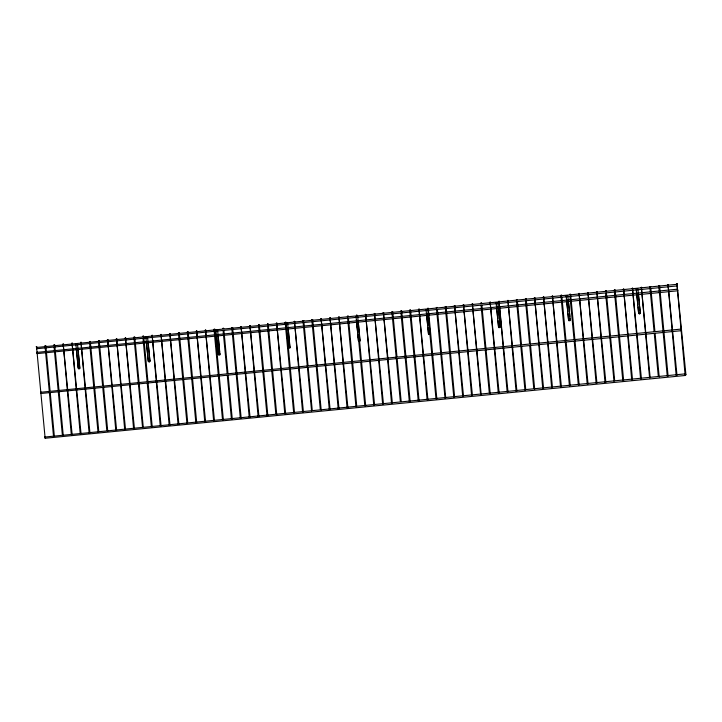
<?xml version="1.0" encoding="UTF-8"?>
<svg xmlns="http://www.w3.org/2000/svg" width="722" height="722" viewBox="0 0 722 722"><rect width="100%" height="100%" fill="white"/><g stroke="black" fill="none" stroke-linecap="round" stroke-linejoin="round"><path stroke-width="1.08" d="M78.436 367.678L78.554 368.87L79.736 368.752L78.021 348.78L76.361 348.952L78.247 368.301L75.936 345.161M218.531 353.942L218.649 355.134L219.831 355.016L218.125 335.044L216.456 335.207L218.351 354.556L215.923 330.333M288.583 347.074L288.701 348.257L289.874 348.148L288.168 328.176M358.626 340.206L358.744 341.389L359.926 341.28L358.22 321.308L357.345 320.983L356.551 321.47L357.67 332.544M428.678 333.329L428.796 334.521L429.969 334.403L428.263 314.44M498.721 326.461L498.839 327.653L500.021 327.535L499.606 320.369M568.774 319.593L568.891 320.785L570.064 320.667L569.658 313.501M44.999 345.928L45.829 345.847L44.999 345.928L53.527 436.476L53.915 436.214M71.316 434.725L63.175 343.934L72.146 434.644M63.617 344.105L62.787 344.186M80.214 433.859L72.074 343.058L81.044 433.778M72.516 343.23L71.677 343.311M89.104 432.983L80.972 342.183L89.943 432.902L89.212 432.821M81.406 342.363L80.575 342.445M89.474 341.569L90.304 341.488L89.474 341.569L98.002 432.108L98.697 431.891M115.791 430.366L107.65 339.575L116.621 430.285M108.092 339.746L107.262 339.827M124.689 429.491L116.549 338.699L125.52 429.409M116.991 338.871L116.152 338.952M133.579 428.624L125.438 337.824L134.418 428.543L133.687 428.462M125.881 338.004L125.05 338.086M133.94 337.21L134.779 337.129L133.94 337.21L142.577 427.586M160.266 426.007L152.125 335.207L161.096 425.926M152.568 335.387L151.737 335.468M169.156 425.132L161.024 334.34L169.995 425.05M161.466 334.512L160.627 334.593M178.054 424.265L169.914 333.465L178.885 424.175M170.356 333.636L169.526 333.717M178.415 332.851L179.255 332.77L178.415 332.851L186.953 423.39L187.341 423.137M188.144 331.894L187.314 331.976L188.144 331.894L196.682 422.433M204.741 421.648L196.601 330.847L205.571 421.567M197.043 331.019L196.213 331.1M213.631 420.773L205.499 329.972L214.47 420.691M205.941 330.153L205.102 330.234M214.001 329.358L214.831 329.277L223.36 419.816L222.529 419.897L214.001 329.358L214.831 329.277M232.619 327.535L231.789 327.617L232.619 327.535L241.157 418.074M249.216 417.28L241.076 326.488L250.047 417.199M241.518 326.66L240.688 326.741M258.106 416.413L249.974 325.613L258.945 416.332M250.417 325.784L249.577 325.875M258.476 324.999L259.306 324.918L258.476 324.999L267.005 415.538L267.402 415.285M284.793 413.796L276.652 322.996L285.632 413.715M277.095 323.176L276.264 323.257M285.154 322.382L285.993 322.301L285.154 322.382L293.692 412.921M302.581 412.045L294.45 321.254L303.421 411.964L302.689 411.883M294.883 321.425L294.053 321.507M302.951 320.64L303.781 320.559L302.951 320.64L311.588 411.017M329.268 409.437L321.128 318.637L330.098 409.347M321.57 318.808L320.739 318.889M338.167 408.562L330.026 317.761L338.997 408.481M330.468 317.942L329.629 318.023M347.056 407.686L338.925 316.895L347.896 407.605L347.165 407.524M339.358 317.066L338.528 317.148M347.426 316.272L348.257 316.191L347.426 316.272L355.955 406.82L356.343 406.558M373.743 405.069L365.603 314.278L374.574 404.988M366.045 314.449L365.215 314.53M382.642 404.203L374.501 313.402L383.472 404.121M374.944 313.574L374.104 313.655M391.532 403.327L383.4 312.527L392.371 403.246L391.64 403.165M383.833 312.707L383.003 312.788M391.902 311.913L392.732 311.832L391.902 311.913L400.322 401.333M401.631 310.956L400.791 311.047L401.631 310.956L410.159 401.504M410.52 310.09L409.69 310.171L410.52 310.09L419.049 400.629M427.117 399.835L418.977 309.043L427.947 399.753M419.419 309.215L418.579 309.296M428.308 308.348L427.478 308.429L428.308 308.348L436.846 398.887M436.368 307.554L437.207 307.473L436.368 307.554L445.041 398.237M446.097 306.597L445.266 306.679L446.097 306.597L454.634 397.136M462.694 396.351L454.553 305.55L463.524 396.27M454.995 305.731L454.165 305.812M471.583 395.475L463.452 304.684L472.423 395.394M463.894 304.855L463.055 304.937M480.59 394.438L472.341 303.809L481.177 394.383M472.784 303.98L471.953 304.061M498.27 392.858L490.139 302.067L499.11 392.777M490.572 302.238L489.742 302.319M507.169 391.992L499.028 301.191L507.999 391.902M499.471 301.363L498.64 301.444M516.059 391.116L507.927 300.316L516.898 391.035M508.369 300.496L507.53 300.578M516.429 299.702L517.259 299.621L516.429 299.702L524.957 390.241L525.354 389.988M542.745 388.499L534.614 297.699L543.585 388.418M535.047 297.879L534.217 297.96M551.644 387.624L543.504 296.832L552.474 387.543M543.946 297.004L543.115 297.085M560.534 386.757L552.402 295.957L561.373 386.676L560.642 386.586M552.844 296.128L552.005 296.21M560.904 295.343L561.734 295.262L560.904 295.343L569.432 385.882L570.127 385.656M587.221 384.14L579.089 293.34L588.06 384.059M579.522 293.511L578.692 293.601M596.119 383.265L587.979 292.473L596.95 383.183M588.421 292.645L587.582 292.726M605.009 382.389L596.877 291.598L605.848 382.308L605.117 382.227M597.311 291.769L596.48 291.85M615.108 290.027L614.269 290.109L615.108 290.027L623.637 380.566M631.696 379.772L623.555 288.981L632.526 379.691M623.998 289.152L623.167 289.233M640.594 378.906L632.454 288.105L641.425 378.824M632.896 288.286L632.057 288.367M649.592 377.868L641.353 287.239L650.179 377.814M641.786 287.41L640.956 287.491M649.854 286.616L650.684 286.535L649.854 286.616L654.06 331.335M659.583 285.668L658.744 285.75L659.583 285.668L668.112 376.207M676.171 375.413L668.031 284.621L677.001 375.332M668.473 284.793L667.642 284.874M685.07 374.547L676.929 283.746L685.9 374.465L685.205 374.682M614.016 381.36L605.587 293.213M677.371 283.917L676.532 283.999M639.385 312.418L638.636 313.348L639.548 314.106L640.297 313.186L639.701 306.633M36.542 346.975C37.77 346.398 35.216 346.65 36.542 346.975L45.071 437.523L44.629 437.342L45.324 437.126M178.163 424.094L178.749 424.04M213.739 420.61L214.326 420.547M436.404 398.706L436.007 398.968L429.897 334.133M471.692 395.313L472.287 395.259M516.167 390.954L516.753 390.891M685.169 374.375L685.9 374.465M75.828 344.069L77.254 343.898M146.124 337.147L147.541 337.039L149.968 361.262L149.219 362.191L148.263 361.171L145.88 337.201M216.167 330.279L217.349 330.162M426.314 309.675L427.731 309.567L430.159 333.79L429.852 333.221M496.357 302.798L497.539 302.689M566.409 295.93L567.826 295.821M636.452 289.062L637.878 288.953L640.297 313.186L639.999 312.608M676.992 284.306L677.155 285.921L36.714 348.726L36.587 347.481L676.992 284.306L677.056 284.91M677.516 289.179L677.678 290.795L37.246 353.599L37.12 352.363L677.516 289.179L677.588 289.784M681.207 329.07L681.369 330.685L40.937 393.49L40.802 392.245L681.207 329.07L681.27 329.674M685.422 373.834L685.584 375.449L45.152 438.254L45.026 437.018L685.422 373.834L685.494 374.438M286.805 323.339L287.636 323.303L290.063 347.526L289.757 346.957M568.088 300.433L566.689 300.866L567.817 311.94M427.993 314.169L426.594 314.602L427.722 325.676M287.897 327.914L286.499 328.339L287.961 342.869M569.947 319.476L570.254 320.054L570.019 318.014M499.904 326.353L500.202 326.922L497.783 302.689M359.809 340.089L360.107 340.658L357.688 316.435M219.714 353.825L220.011 354.394L219.903 353.437M149.662 360.693L149.968 361.262L148.073 341.912L147.207 341.587L146.404 342.075L148.299 361.424M677.137 285.831L677.083 285.316M677.678 290.795L677.615 290.19M681.369 330.685L681.306 330.08M685.584 375.449L685.521 374.844M79.916 368.13L77.498 343.907M36.551 347.101L36.623 347.715M36.714 348.726L36.651 348.112M37.084 351.984L37.147 352.589M40.775 391.865L40.838 392.479M40.937 393.49L40.865 392.876M44.99 436.639L45.053 437.243M45.152 438.254L45.089 437.649M219.786 352.354L217.593 330.171M37.183 352.995L37.228 353.509M639.53 304.901L638.41 293.836L637.535 293.502L636.741 293.998L637.86 305.072M568.358 300.704L569.487 311.778M569.875 316.606L567.934 296.913M499.434 318.646L498.315 307.572L497.44 307.238L496.646 307.734L497.765 318.808M636.208 289.116L638.636 313.348L638.031 306.796M566.165 295.984L568.584 320.216L567.988 313.664M496.113 302.861L498.541 327.084L497.936 320.541M426.07 309.729L428.489 333.952L427.893 327.409M356.018 316.597L358.446 340.82L357.841 334.277M285.975 323.465L288.394 347.688L288.114 344.466M658.96 287.979L667.272 376.288M650.892 288.773L654.899 331.245M655.107 333.483L659.213 377.074M654.276 333.564L658.274 376.045M614.377 291.228L618.483 334.818M618.691 337.057L622.797 380.647M606.417 293.132L610.424 335.613M610.631 337.842L614.639 380.323M570.732 295.506L579.161 384.925M570.01 296.706L574.008 339.178M574.216 341.416L578.331 385.007M561.942 297.491L565.949 339.972M566.156 342.21L570.163 384.682M526.257 299.865L534.686 389.293M525.535 301.065L529.533 343.546M529.74 345.775L533.748 388.255M517.475 301.859L521.474 344.331M521.681 346.569L525.688 389.041M481.89 305.343L485.897 347.823M486.105 350.053L490.211 393.652M481.06 305.424L485.058 347.905M485.274 350.143L489.272 392.615M445.375 307.798L453.795 397.217M437.415 309.711L445.736 398.012M428.11 315.135L428.317 317.364M428.742 321.841L428.949 324.079M429.482 329.665L429.689 331.894M409.789 311.29L418.218 400.71M400.999 313.276L409.32 401.585M392.939 314.07L396.947 356.542M397.154 358.78L401.152 401.252M357.787 322.03L357.995 324.268M359.15 336.56L359.366 338.798M359.574 341.028L365.684 405.863M356.74 319.873L357.056 323.23M357.372 326.579L357.796 331.055M358.112 334.403L358.428 337.761M358.635 339.999L360.531 360.116M360.738 362.354L364.845 405.945M348.464 318.429L352.471 360.901M352.679 363.139L356.686 405.62M312.779 320.803L321.209 410.222M312.057 322.003L316.055 364.475M316.263 366.713L320.27 409.184M303.989 322.788L307.996 365.269M308.204 367.498L312.211 409.979M286.309 325.649L286.733 330.125M287.049 333.474L287.464 337.95M287.78 341.298L288.204 345.775M288.412 348.013L294.522 412.84M268.304 325.162L276.734 414.581M267.582 326.362L271.58 368.834M271.788 371.072L275.795 413.553M259.514 327.156L267.835 415.457M231.897 328.736L240.318 418.155M223.937 330.64L227.944 373.121M228.152 375.35L232.258 418.95M223.107 330.721L227.105 373.202M227.313 375.431L231.428 419.031M187.521 334.214L191.529 376.685M191.736 378.924L195.843 422.514M179.462 334.999L183.469 377.48M183.677 379.718L187.675 422.19M143.777 337.373L152.207 426.792M143.046 338.573L147.053 381.045M147.261 383.283L151.367 426.873M134.987 339.367L138.994 381.839M139.202 384.077L143.2 426.549M99.302 341.732L107.731 431.16M98.571 342.932L102.578 385.413M102.786 387.642L106.793 430.122M90.512 343.726L94.519 386.198M94.726 388.436L98.724 430.908M54.827 346.1L63.256 435.519M54.105 347.291L58.103 389.772M58.311 392.01L62.318 434.482M46.037 348.085L50.044 390.566M50.251 392.795L54.258 435.276M53.997 344.899L54.728 344.981L53.997 344.899M98.472 340.531L99.203 340.613L98.472 340.531M142.947 336.172L143.669 336.253L142.947 336.172M222.999 328.32L223.73 328.402L222.999 328.32M267.474 323.961L268.205 324.043L267.474 323.961M311.949 319.602L312.68 319.684L311.949 319.602M356.424 315.243L357.155 315.324L356.424 315.243M480.951 303.023L481.682 303.114L480.951 303.023M525.426 298.664L526.158 298.746L525.426 298.664M569.902 294.305L570.633 294.386L569.902 294.305M605.478 290.813L606.209 290.903L605.478 290.813"/></g></svg>
